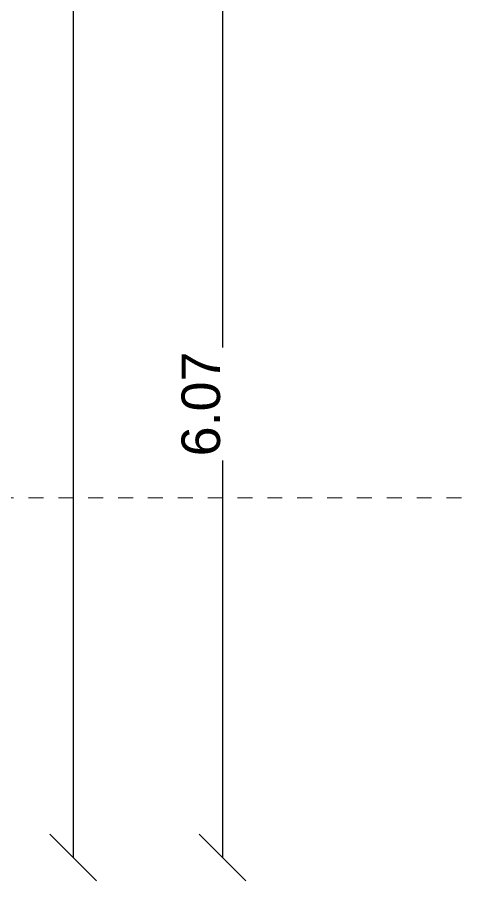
# Model space of a CAD drawing. Header units: metres. Extents: x -182 to 99, y 70 to 117.
# Drawn here: x -94.6 to -91.6, y 77.67 to 83.45 of the extents above; entities that cross this region are included whole.
import ezdxf

# ---------------------------------------------------------------- set-up
doc = ezdxf.new("R2010")
doc.units = ezdxf.units.M
doc.header["$LTSCALE"] = 0.01
doc.linetypes.add('TRAZOS2', pattern=[9.525, 6.35, -3.175])
doc.layers.add('S-GRID', color=1, linetype='Continuous', lineweight=9)
doc.styles.add('Arial_2', font='arial.ttf', dxfattribs={"height": 0.258177})
doc.dimstyles.new('Diagonal', dxfattribs={"dimscale": 0.3048, "dimtxt": 0.258177, "dimasz": 1.025262, "dimexe": 0.984252, "dimexo": 0.615157, "dimgap": 0.04101, "dimtad": 1, "dimrnd": 0.01, "dimzin": 0, "dimdsep": 46, "dimtxsty": 'Arial_2', "dimblk1": 'OBLIQUE', "dimblk2": 'OBLIQUE', "dimsah": 1, "dimcen": 0.09, "dimse1": 1, "dimse2": 1, "dimazin": 0, "dimtfac": 1, "dimtix": 1, "dimtmove": 0, "dimatfit": 3, "dimfxl": 1, "dimtvp": 1, "dimtfill": 1, "dimtolj": 1, "dimtzin": 0, "dimarcsym": 2})

# ---------------------------------------------------------------- blocks, each defined once
blk = doc.blocks.new('_Oblique')
at = {"color": 0, "linetype": 'ByBlock', "lineweight": -2}
blk.add_line((-0.5, -0.5), (0.5, 0.5), dxfattribs=at)
blk = doc.blocks.new('*D253')
at = {"color": 0, "lineweight": -2, "transparency": 16777216}
blk.add_line((-94.2228, 112.63), (-94.2228, 77.8242), dxfattribs=at)
at = {"layer": 'Defpoints', "color": 0, "transparency": 16777216}
for p in [(-90.2228, 112.63), (-94.2228, 77.8242), (-90.2228, 77.8242)]:
    blk.add_point(p, dxfattribs=at)
at = {"color": 0, "lineweight": -2, "transparency": 16777216, "xscale": 0.3124999999999999, "yscale": 0.3124999999999999, "zscale": 0.3124999999999999}
for p, rotation in [((-94.2228, 112.63), 90), ((-94.2228, 77.8242), 270)]:
    blk.add_blockref('_Oblique', p, dxfattribs=dict(at, rotation=rotation))
at = {"color": 0, "transparency": 16777216, "insert": (-94.3672, 95.2271), "char_height": 0.25818, "attachment_point": 5, "rotation": 90, "style": 'Arial_2', "bg_fill": 3, "box_fill_scale": 1.1, "bg_fill_color": 256, "bg_fill_true_color": 13158600, "bg_fill_transparency": 0}
blk.add_mtext('\\A1;34.81', dxfattribs=at)
blk = doc.blocks.new('*D270')
at = {"color": 0, "lineweight": -2, "transparency": 16777216}
blk.add_line((-93.2228, 83.8956), (-93.2228, 77.8242), dxfattribs=at)
at = {"layer": 'Defpoints', "color": 0, "transparency": 16777216}
for p in [(-90.0228, 83.8956), (-93.2228, 77.8242), (-90.2228, 77.8242)]:
    blk.add_point(p, dxfattribs=at)
at = {"color": 0, "lineweight": -2, "transparency": 16777216, "xscale": 0.3124999999999999, "yscale": 0.3124999999999999, "zscale": 0.3124999999999999}
for p, rotation in [((-93.2228, 83.8956), 90), ((-93.2228, 77.8242), 270)]:
    blk.add_blockref('_Oblique', p, dxfattribs=dict(at, rotation=rotation))
at = {"color": 0, "transparency": 16777216, "insert": (-93.3671, 80.8599), "char_height": 0.25818, "attachment_point": 5, "rotation": 90, "style": 'Arial_2', "bg_fill": 3, "box_fill_scale": 1.1, "bg_fill_color": 256, "bg_fill_true_color": 13158600, "bg_fill_transparency": 0}
blk.add_mtext('\\A1;6.07', dxfattribs=at)

msp = doc.modelspace()

# ---------------------------------------------------------------- linework, layer by layer
at = {"layer": 'S-GRID', "linetype": 'TRAZOS2'}
msp.add_line((-91.2228, 80.2322), (-96.363, 80.2322), dxfattribs=at)

# ---------------------------------------------------------------- next in the draw order: dimensions: what is measured, and where the dimension line sits
at = {"color": 1}
dim = msp.add_linear_dim(base=(-94.2228, 77.8242), p1=(-90.2228, 112.63), p2=(-90.2228, 77.8242), angle=90, dimstyle='Diagonal', override={"dimpost": '<>'}, dxfattribs=at)
dim.commit()
dim.dimension.update_dxf_attribs({"geometry": '*D253', "text_midpoint": (-94.3672, 95.2271)})

# ---------------------------------------------------------------- next in the draw order: dimensions: what is measured, and where the dimension line sits
dim = msp.add_linear_dim(base=(-93.2228, 77.8242), p1=(-90.0228, 83.8956), p2=(-90.2228, 77.8242), angle=90, dimstyle='Diagonal', override={"dimpost": '<>', "dimtmove": 1}, dxfattribs=at)
dim.commit()
dim.dimension.update_dxf_attribs({"geometry": '*D270', "text_midpoint": (-93.3671, 80.8599)})

doc.saveas('drawing.dxf')
